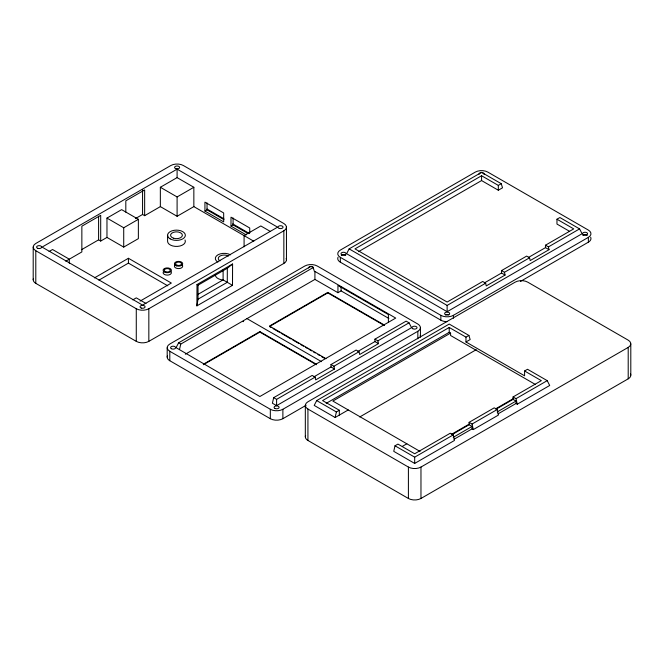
<?xml version="1.0" encoding="UTF-8"?>
<svg xmlns="http://www.w3.org/2000/svg" width="664" height="664" viewBox="0 0 664 664"><rect width="100%" height="100%" fill="white"/><g stroke="black" fill="none" stroke-linecap="round" stroke-linejoin="round"><path stroke-width="1" d="M196.909 305.872L196.992 284.557L232.583 264.023L232.5 285.329L196.909 305.872L198.03 299.182L198.03 285.171L196.992 284.557M197.391 294.725L223.087 279.884L223.129 269.85M232.583 264.023L227.329 268.256L227.279 282.3L198.03 299.182M339.329 410.252L322.579 400.583L449.221 327.468L465.97 337.138L465.97 341.968L470.154 339.553L468.917 335.436L449.221 324.065L316.686 400.583L314.205 405.422L335.137 417.507L336.382 411.954L339.329 410.252L339.329 415.083M394.997 445.793L393.752 451.346L414.685 463.43L454.458 440.464L453.213 434.912L450.267 433.219L414.685 453.761L397.935 444.091L394.997 445.793L414.685 457.164L453.213 434.912M313.956 376.803L330.996 366.96L330.996 364.544L333.926 366.229L334.531 369.001L315.69 379.883L315.109 377.127L312.163 375.426L273.668 397.67L272.406 403.231L276.597 405.646L411.555 327.659L409.041 322.828L406.111 321.135L374.936 339.155L374.936 341.57L357.896 351.414M179.479 349.629L180.766 344.085L313.209 267.55L314.462 271.659L314.919 271.435L395.719 318.081L259.865 396.516L176.076 347.662L178.591 342.823L311.034 266.289L313.209 267.55M358.577 251.639L481.574 180.566L498.324 190.236L502.515 187.812L501.254 183.704L481.566 172.35L349.123 248.884L346.608 253.723L447.138 311.707L582.087 233.72L579.581 228.889L559.893 217.535L556.963 219.22L556.963 224.058L569.305 231.18M243.049 321.708L243.622 321.318M177.097 169.146L42.081 247.099L142.561 305.108L277.577 227.163L177.097 169.146L177.097 177.612L160.348 187.273L160.348 206.612L177.097 216.281L193.846 206.612L253.781 241.215M49.061 251.531L52.547 249.515L69.297 259.184L69.297 263.259M106.97 237.43L106.97 218.091L121.628 209.633L138.369 219.303L138.369 238.642L123.72 247.099L106.97 237.43L100.696 241.057L98.596 239.845L81.556 249.689M135.381 218.614L142.561 214.472L144.652 215.675L160.348 206.612M65.802 261.201L81.855 251.938L81.855 226.2L100.696 215.327L100.696 241.057M106.97 218.091L123.72 227.76L138.369 219.303M160.348 187.273L177.097 196.942L193.846 187.273L193.846 206.612M204.935 211.086L223.677 221.901L223.677 212.961L204.935 202.138L204.935 211.086L207.035 209.874L223.984 219.659M94.454 277.892L128.426 258.279L171.337 283.055L140.054 301.116M98.928 280.15L128.426 263.11L167.768 285.827M249.73 232.973L249.73 228.001L230.997 217.186L230.997 226.133L233.089 224.922L248.261 233.678M132.792 299.871L136.278 297.862L145.972 303.456M35.798 250.726L136.278 308.735A8.881 5.129 0 0 0 148.836 308.735L283.852 230.781A8.881 5.129 0 0 0 283.852 223.536L183.38 165.527A8.881 5.129 0 0 0 170.814 165.527L35.798 243.472A8.881 5.129 0 0 0 35.798 250.726L35.798 283.354L136.278 341.362A8.881 5.129 0 0 0 148.836 341.362L283.852 263.417A8.881 5.129 0 0 0 286.151 258.462M198.03 285.171L227.329 268.256M501.254 183.704L498.324 185.397L481.574 175.736L354.983 248.884L447.129 302.037L482.703 281.478L485.65 283.188L486.231 285.935L505.072 275.062L504.466 272.29L501.527 270.597L501.527 273.02L484.496 282.864M185.322 354.227L314.919 279.411L337.943 292.699L341.088 290.89L388.88 318.479M203.358 364.237L259.865 331.618L316.371 364.237M384.298 325.02L327.792 292.401L269.493 326.057L325.999 358.684M203.358 364.727L259.865 332.1L316.371 364.727M384.298 325.509L327.792 292.882L269.493 326.539L271.286 327.576M330.996 364.544L356.103 350.036L359.033 351.721L359.656 354.501L378.497 343.62L377.866 340.839L374.936 339.155M333.926 366.229L359.033 351.721M377.866 340.839L409.041 322.828M273.668 397.67L276.597 399.363L315.109 377.127M501.527 270.597L526.643 256.088L529.573 257.781L530.187 260.562L549.028 249.681L548.406 246.9L545.468 245.207L545.468 247.631L528.436 257.474M545.468 245.207L573.721 228.889L556.963 219.22M349.123 248.884L447.129 305.423L485.65 283.188M504.466 272.29L529.573 257.781M548.406 246.9L579.581 228.889M169.801 351.289L270.323 409.273A8.881 5.129 0 0 0 282.881 409.273L417.839 331.286A8.881 5.129 0 0 0 417.83 324.032L317.309 266.048A8.881 5.129 0 0 0 304.751 266.048L169.793 344.035A8.881 5.129 0 0 0 169.801 351.289L169.801 360.718L270.323 418.702A8.881 5.129 0 0 0 282.881 418.693L306.121 405.272M340.333 257.35L440.854 315.334A8.881 5.129 0 0 0 453.421 315.325L588.37 237.347A8.881 5.129 0 0 0 588.37 230.093L487.849 172.109A8.881 5.129 0 0 0 475.283 172.109L340.333 250.096A8.881 5.129 0 0 0 340.333 257.35L340.333 262.18L440.854 320.164A8.881 5.129 0 0 0 447.138 321.666M520.451 281.428L588.37 242.177A8.881 5.129 0 0 0 590.669 237.222M326.173 403.347L449.221 332.299L450.582 333.087L450.582 335.503L535.151 384.332M450.582 333.087L332.838 401.064L420.08 451.437M465.97 337.138L468.917 335.436M335.137 417.507L348.226 409.954M359.73 416.967L476.254 349.687M465.97 341.968L524.585 375.807L524.585 370.977L527.523 369.275L547.219 380.646L549.701 385.477L517.256 404.21L516.011 403.496L498.075 413.855M402.384 446.357L406.833 443.793M452.068 434.596L469.108 424.752L469.108 422.337L494.232 407.837L497.17 409.539L498.415 415.083L473.299 429.591L472.054 428.869L454.11 439.228M496.025 409.215L513.064 399.379L513.064 396.956L541.326 380.646L524.585 370.977M451.296 434.439L469.133 424.138M495.892 408.684L513.737 398.383M469.108 422.337L472.054 424.039L497.17 409.539M513.064 396.956L516.011 398.657L547.219 380.646M453.213 437.335L472.054 426.454L472.054 428.869M497.17 411.954L516.011 401.073L516.011 403.496M307.93 409.041L408.401 467.058A8.881 5.129 0 0 0 420.968 467.058L628.202 347.405A8.881 5.129 0 0 0 628.202 340.159L527.722 282.15A8.881 5.129 0 0 0 515.164 282.15L307.93 401.795A8.881 5.129 0 0 0 307.93 409.041L307.93 440.464L408.401 498.473A8.881 5.129 0 0 0 420.968 498.473L628.202 378.829A8.881 5.129 0 0 0 630.501 373.882M545.468 247.631L549.028 249.681M501.527 273.02L505.072 275.062M177.097 177.612L193.846 187.273M270.522 231.545L260.827 225.951L244.086 235.62L244.086 246.817M207.035 209.027L223.868 218.755M232.732 223.868L249.564 233.587M230.997 226.133L246.17 234.89M513.064 399.379L516.011 401.073M374.936 341.57L378.497 343.62M223.087 279.884L232.5 285.329M469.108 424.752L472.054 426.454M273.078 328.614L279.361 332.241M281.154 333.27L291.023 338.972M292.816 340.001L299.091 343.628M300.883 344.666L303.572 346.218M305.374 347.255L307.166 348.293M308.959 349.322L311.648 350.882M313.441 351.912L315.234 352.949M317.923 354.501L319.724 355.539M321.517 356.576L324.206 358.128M330.996 366.96L334.531 369.001M246.991 318.629L321.509 361.648M316.686 400.583L336.382 411.954M178.591 342.823L180.766 344.085M516.011 398.657L517.256 404.21M472.054 424.039L473.299 429.591M630.8 343.786L630.8 375.202M628.202 347.405L628.202 378.829M588.37 237.347L588.37 242.177M498.324 185.397L498.324 190.236M481.574 175.736L481.574 180.566M453.421 315.325L453.421 318.23M449.221 327.468L449.221 332.299M447.129 305.423L447.138 311.707M440.854 315.334L440.854 320.164M420.968 467.058L420.968 498.473M420.436 327.659L420.436 337.088A8.881 5.129 0 0 0 420.129 335.76M417.839 331.286L417.839 338.823M414.685 457.164L414.685 463.43M408.401 467.058L408.401 498.473M388.39 321.832L388.39 314.578L337.943 285.454L337.943 292.699M341.088 286.748L341.088 290.89M327.792 292.401L327.792 292.882M314.919 271.435L314.919 279.411M305.324 405.422L305.324 436.837M286.458 227.163L286.458 259.79M283.852 230.781L283.852 263.417M282.881 409.273L282.881 418.693M276.597 399.363L276.597 405.646M270.323 409.273L270.323 418.702M259.865 331.618L259.865 332.1M233.089 217.966L233.089 224.922M207.035 202.918L207.035 209.874M177.097 196.942L177.097 216.281M167.585 235.255L167.585 241.298A8.881 5.129 0 0 0 177.628 246.386A8.881 5.129 0 0 0 185.048 239.97M167.195 347.662L167.195 357.091M148.836 308.735L148.836 341.362M144.652 215.675L144.652 189.945L125.811 200.827L125.811 212.148M142.561 189.771L142.561 214.472M136.278 308.735L136.278 341.362M128.426 258.279L128.426 263.11M123.72 227.76L123.72 247.099M98.596 216.173L98.596 239.845M33.2 247.099L33.2 279.735M220.008 260.877A5.918 3.42 0 0 1 220.008 256.047A5.918 3.42 0 0 1 228.383 256.047M35.798 283.354A8.881 5.129 0 0 1 33.499 278.407M307.93 440.464A8.881 5.129 0 0 1 305.631 435.518M223.428 280A8.881 5.129 0 0 1 215.319 274.896M217.916 262.089A8.881 5.129 0 0 1 217.916 254.835A8.881 5.129 0 0 1 230.474 254.835M170.847 271.526A4.142 2.39 0 0 1 167.262 275.112A4.142 2.39 0 0 1 163.668 271.526M182.152 265.002A4.142 2.39 0 0 1 178.566 268.588A4.142 2.39 0 0 1 174.972 265.002M169.801 360.718A8.881 5.129 0 0 1 167.494 355.763M340.333 262.18A8.881 5.129 0 0 1 338.034 257.234M308.511 267.966A2.515 1.452 0 0 1 311.682 266.563A2.515 1.452 0 0 1 313.209 268.696M479.134 174.4A2.515 1.452 0 0 1 481.566 172.574A2.515 1.452 0 0 1 483.998 174.4M582.867 235.413A2.515 1.452 0 0 1 587.233 235.405M445.353 314.935A2.515 1.452 0 0 1 448.914 314.935M341.337 255.416A2.515 1.452 0 0 1 345.695 255.408M173.512 238.218A5.918 3.42 0 0 0 182.392 235.255A5.918 3.42 0 0 0 173.512 232.292A5.918 3.42 0 0 0 173.512 238.218M177.081 265.26A2.963 1.71 0 0 0 181.521 263.774A2.963 1.71 0 0 0 177.081 262.297A2.963 1.71 0 0 0 177.081 265.26M165.776 271.784A2.963 1.71 0 0 0 170.216 270.306A2.963 1.71 0 0 0 165.776 268.82A2.963 1.71 0 0 0 165.776 271.784M170.191 238.882A8.881 5.129 0 0 0 185.048 236.583A8.881 5.129 0 0 0 174.167 230.3A8.881 5.129 0 0 0 170.191 238.882M165.187 272.373A4.142 2.39 0 0 0 171.403 270.306A4.142 2.39 0 0 0 165.187 268.231A4.142 2.39 0 0 0 165.187 272.373M176.491 265.849A4.142 2.39 0 0 0 182.708 263.774A4.142 2.39 0 0 0 176.491 261.707A4.142 2.39 0 0 0 176.491 265.849M141.299 308.079A2.515 1.452 0 0 0 145.076 306.818A2.515 1.452 0 0 0 141.299 305.564A2.515 1.452 0 0 0 141.299 308.079M171.337 348.691A2.515 1.452 0 0 0 175.545 348.036A2.515 1.452 0 0 0 172.466 346.259A2.515 1.452 0 0 0 171.337 348.691M274.821 408.385A2.515 1.452 0 0 0 279.029 407.729A2.515 1.452 0 0 0 275.95 405.953A2.515 1.452 0 0 0 274.821 408.385M412.734 328.688A2.515 1.452 0 0 0 416.942 328.033A2.515 1.452 0 0 0 413.863 326.256A2.515 1.452 0 0 0 412.734 328.688M37.865 248.361A2.515 1.452 0 0 0 41.641 247.099A2.515 1.452 0 0 0 37.865 245.838A2.515 1.452 0 0 0 37.865 248.361M175.835 168.697A2.515 1.452 0 0 0 179.612 167.436A2.515 1.452 0 0 0 175.835 166.183A2.515 1.452 0 0 0 175.835 168.697M279.278 228.416A2.515 1.452 0 0 0 283.055 227.163A2.515 1.452 0 0 0 279.278 225.901A2.515 1.452 0 0 0 279.278 228.416M583.274 234.749A2.515 1.452 0 0 0 587.482 234.093A2.515 1.452 0 0 0 584.395 232.317A2.515 1.452 0 0 0 583.274 234.749M341.736 254.752A2.515 1.452 0 0 0 345.944 254.096A2.515 1.452 0 0 0 342.865 252.32A2.515 1.452 0 0 0 341.736 254.752M445.353 314.57A2.515 1.452 0 0 0 449.569 313.923A2.515 1.452 0 0 0 446.482 312.138A2.515 1.452 0 0 0 445.353 314.57"/></g></svg>
